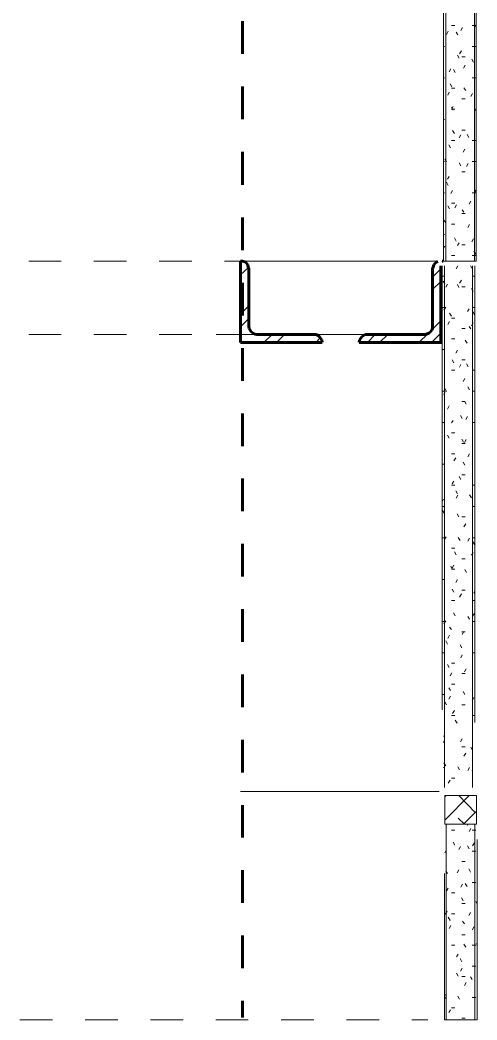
# Model space of a CAD drawing. Header units: inches. Extents: x -293 to 39679, y -468 to 488.
# Drawn here: x 474.9 to 489.24, y 389.05 to 420.4 of the extents above; entities that cross this region are included whole.
import ezdxf

# ---------------------------------------------------------------- set-up
doc = ezdxf.new("R2010")
doc.units = ezdxf.units.IN
doc.header["$MEASUREMENT"] = 0
doc.layers.add('PDF_Geometry', color=7, linetype='Continuous')

msp = doc.modelspace()

# ---------------------------------------------------------------- linework, layer by layer
at = {"layer": 'PDF_Geometry', "lineweight": 9}
for points in [[(488.19028, 432.07997), (488.19028, 412.84482)], [(488.25795, 412.84482), (488.25795, 432.07997)], [(489.15931, 412.84482), (489.15931, 432.07997)], [(489.21258, 412.84482), (489.21258, 432.07997)], [(488.43682, 420.22566), (488.54483, 420.22566)], [(488.79027, 420.17007), (488.73559, 420.0744)], [(489.09032, 420.22566), (489.19969, 420.22566)], [(489.2135, 420.25235), (489.18615, 420.19766)], [(488.33988, 420.04777), (488.28523, 419.95215)], [(488.6403, 419.93913), (488.58567, 420.02109)], [(488.19008, 419.57023), (488.21737, 419.57023)], [(489.09046, 419.57023), (489.19959, 419.57023)], [(488.6812, 419.20189), (488.62663, 419.29739)], [(488.74941, 419.43381), (488.69484, 419.33832)], [(488.76305, 419.24282), (488.87218, 419.24282)], [(489.13138, 419.07912), (489.07682, 419.17461)], [(488.422, 418.87449), (488.36743, 418.77899)], [(488.55842, 418.75171), (488.50385, 418.8472)], [(488.87218, 418.98362), (488.81762, 418.88813)], [(488.19008, 418.588), (488.21737, 418.588)], [(489.09046, 418.588), (489.19959, 418.588)], [(488.44928, 418.30152), (488.39471, 418.39701)], [(488.43564, 418.26059), (488.54477, 418.26059)], [(488.88583, 418.19238), (488.83126, 418.27423)], [(488.36743, 418.13781), (488.3265, 418.04232)], [(488.76305, 417.93318), (488.87218, 417.93318)], [(489.1041, 418.09689), (489.04953, 418.00139)], [(488.49021, 417.68763), (488.43564, 417.59213)], [(488.49021, 417.57849), (488.43564, 417.67398)], [(488.43564, 417.60577), (488.54477, 417.60577)], [(489.21324, 417.63306), (489.17231, 417.55121)], [(488.19008, 417.27836), (488.21737, 417.27836)], [(488.76305, 416.95095), (488.87218, 416.95095)], [(488.53113, 416.84182), (488.47656, 416.93731)], [(488.73576, 416.80089), (488.6812, 416.7054)], [(488.98132, 416.71904), (488.92675, 416.81453)], [(488.40835, 416.39163), (488.35379, 416.48712)], [(488.43564, 416.62355), (488.54477, 416.62355)], [(488.85854, 416.3507), (488.80397, 416.25521)], [(489.09046, 416.62355), (489.19959, 416.62355)], [(488.28558, 415.95508), (488.23101, 416.03694)], [(488.19008, 415.96873), (488.21737, 415.96873)], [(488.73576, 415.83231), (488.6812, 415.9278)], [(488.96768, 415.90052), (488.91311, 415.80502)], [(489.09046, 415.96873), (489.19959, 415.96873)], [(488.36743, 415.49125), (488.31286, 415.4094)], [(488.76305, 415.64132), (488.87218, 415.64132)], [(488.34014, 415.21841), (488.28558, 415.31391)], [(489.21324, 415.00014), (489.17231, 415.06835)], [(488.19008, 414.9865), (488.21737, 414.9865)], [(488.47656, 415.05471), (488.422, 414.95921)], [(489.09046, 414.9865), (489.19959, 414.9865)], [(488.38107, 414.48174), (488.3265, 414.57724)], [(488.43564, 414.65909), (488.54477, 414.65909)], [(488.59934, 414.60452), (488.54477, 414.50903)], [(488.83126, 414.3726), (488.77669, 414.45446)], [(489.04953, 414.7273), (488.99496, 414.6318)], [(488.25829, 414.0452), (488.20372, 414.12705)], [(488.76305, 414.33168), (488.87218, 414.33168)], [(488.43564, 414.00427), (488.54477, 414.00427)], [(489.0086, 413.99063), (488.95404, 413.89513)], [(488.19008, 413.67686), (488.21737, 413.67686)], [(488.5857, 413.47223), (488.53113, 413.56772)], [(489.13138, 413.54044), (489.07682, 413.44494)], [(488.23101, 413.30852), (488.19008, 413.24031)], [(488.6812, 413.41766), (488.62663, 413.33581)], [(488.76305, 413.34945), (488.87218, 413.34945)], [(488.43564, 413.02204), (488.54477, 413.02204)], [(489.09046, 413.02204), (489.19959, 413.02204)], [(489.19959, 413.06297), (489.14503, 413.15846)], [(476.19871, 412.84469), (475.17555, 412.84469)], [(478.24502, 412.84469), (477.22186, 412.84469)], [(480.29133, 412.84469), (479.26817, 412.84469)], [(481.81924, 412.84469), (481.31448, 412.84469)], [(481.81924, 412.84469), (488.01273, 412.84469)], [(488.14915, 412.84469), (488.17644, 412.84469)], [(488.19008, 412.84469), (489.21324, 412.84469)], [(488.20372, 412.84469), (488.20372, 412.83105)], [(476.19871, 410.53919), (475.17555, 410.53919)], [(478.24502, 410.53919), (477.22186, 410.53919)], [(480.29133, 410.53919), (479.26817, 410.53919)], [(481.05528, 410.53919), (487.58983, 410.53919)], [(481.81924, 410.53919), (481.31448, 410.53919)], [(488.10823, 410.53919), (488.14915, 410.53919)]]:
    msp.add_lwpolyline(points, dxfattribs=at)
at = {"layer": 'PDF_Geometry', "lineweight": 60}
for points in [[(481.88759, 420.36131), (481.88759, 419.33806)], [(481.88745, 418.31516), (481.88745, 417.29201)], [(481.88745, 416.26885), (481.88745, 415.23205)], [(481.88745, 414.2089), (481.88745, 413.18575)], [(481.81924, 412.84469), (481.81924, 410.29363)], [(481.88745, 412.84469), (481.81924, 412.84469)], [(481.95566, 412.81741), (481.88745, 412.84469)], [(482.01023, 412.77648), (481.95566, 412.81741)], [(482.05115, 412.72192), (482.01023, 412.77648)], [(482.0648, 412.6537), (482.05115, 412.72192)], [(482.07844, 412.59914), (482.0648, 412.6537)], [(482.07844, 410.79838), (482.07844, 412.59914)], [(487.86267, 412.6537), (487.84903, 412.59914)], [(487.84903, 412.59914), (487.84903, 410.79838)], [(487.88996, 412.72192), (487.86267, 412.6537)], [(487.93088, 412.77648), (487.88996, 412.72192)], [(487.98545, 412.81741), (487.93088, 412.77648)], [(488.01273, 412.83105), (487.98545, 412.81741)], [(488.10823, 410.29363), (488.10823, 412.69463)], [(481.88745, 412.16259), (481.88745, 411.13944)], [(482.09208, 410.73017), (482.07844, 410.79838)], [(482.11936, 410.67561), (482.09208, 410.73017)], [(482.16029, 410.62104), (482.11936, 410.67561)], [(487.82175, 410.67561), (487.78082, 410.62104)], [(487.84903, 410.73017), (487.82175, 410.67561)], [(487.84903, 410.79838), (487.84903, 410.73017)], [(482.21486, 410.58011), (482.16029, 410.62104)], [(482.26943, 410.55283), (482.21486, 410.58011)], [(482.33764, 410.53919), (482.26943, 410.55283)], [(484.12475, 410.53919), (482.33764, 410.53919)], [(484.19296, 410.53919), (484.12475, 410.53919)], [(484.26117, 410.5119), (484.19296, 410.53919)], [(484.30209, 410.47098), (484.26117, 410.5119)], [(484.34302, 410.41641), (484.30209, 410.47098)], [(484.3703, 410.36184), (484.34302, 410.41641)], [(484.38395, 410.29363), (484.3703, 410.36184)], [(485.55716, 410.36184), (485.54352, 410.29363)], [(485.58445, 410.41641), (485.55716, 410.36184)], [(485.62537, 410.47098), (485.58445, 410.41641)], [(485.67994, 410.5119), (485.62537, 410.47098)], [(485.73451, 410.53919), (485.67994, 410.5119)], [(485.80272, 410.53919), (485.73451, 410.53919)], [(487.58983, 410.53919), (485.80272, 410.53919)], [(487.65804, 410.55283), (487.58983, 410.53919)], [(487.72625, 410.58011), (487.65804, 410.55283)], [(487.78082, 410.62104), (487.72625, 410.58011)], [(481.81924, 410.29363), (484.38395, 410.29363)], [(481.88745, 410.11628), (481.88745, 409.09313)], [(485.54352, 410.29363), (488.10823, 410.29363)], [(481.88745, 408.06997), (481.88745, 407.04682)], [(481.88745, 406.02366), (481.88745, 405.00051)], [(481.88745, 403.97735), (481.88745, 402.9542)], [(481.88745, 401.93104), (481.88745, 400.90789)], [(481.88745, 399.88473), (481.88745, 398.86158)], [(481.88745, 397.83843), (481.88745, 396.81527)], [(481.88745, 395.79212), (481.88745, 394.76896)], [(481.88745, 393.74581), (481.88745, 392.72265)], [(481.88745, 391.6995), (481.88745, 390.67634)], [(481.88745, 389.65319), (481.88745, 389.13479)]]:
    msp.add_lwpolyline(points, dxfattribs=at)
at = {"layer": 'PDF_Geometry', "color": 250, "lineweight": 9, "true_color": 0x191919}
for points in [[(481.81924, 412.80377), (481.86016, 412.84469)], [(481.81924, 412.40815), (482.07844, 412.6537)], [(487.84903, 412.33994), (488.10823, 412.59914)], [(487.84903, 411.95796), (488.10823, 412.20352)], [(481.81924, 411.18036), (482.07844, 411.43956)], [(481.81924, 410.78474), (482.07844, 411.04394)], [(487.83539, 410.70289), (488.10823, 410.97573)], [(482.55591, 410.29363), (482.81511, 410.53919)], [(482.95153, 410.29363), (483.19709, 410.53919)], [(484.17931, 410.29363), (484.32938, 410.44369)], [(485.80272, 410.29363), (486.04828, 410.53919)], [(486.1847, 410.29363), (486.4439, 410.53919)], [(487.41248, 410.29363), (487.69897, 410.56647)], [(487.8081, 410.29363), (488.10823, 410.58011)]]:
    msp.add_lwpolyline(points, dxfattribs=at)
at = {"layer": 'PDF_Geometry', "color": 253, "lineweight": 9, "true_color": 0xb1b1b1}
for points in [[(488.10823, 412.59914), (488.14915, 412.64006)], [(488.10823, 412.20352), (488.14915, 412.24444)], [(488.10823, 410.97573), (488.14915, 411.01666)], [(488.10823, 410.58011), (488.14915, 410.62104)], [(488.23101, 396.05132), (488.27193, 396.09224)], [(488.23101, 395.31464), (488.99496, 396.09224)], [(489.18595, 395.5602), (488.66755, 396.09224)], [(488.8449, 395.19187), (488.65391, 395.38285)], [(488.81762, 395.19187), (489.22688, 395.60113)]]:
    msp.add_lwpolyline(points, dxfattribs=at)
at = {"layer": 'PDF_Geometry', "color": 253, "lineweight": 60, "true_color": 0xa9a9a9}
for points in [[(488.17644, 412.84469), (488.14915, 412.84469)], [(488.17644, 412.83105), (488.17644, 412.84469)], [(487.58983, 410.53919), (485.87093, 410.53919)], [(485.61173, 410.29363), (488.14915, 410.29363)]]:
    msp.add_lwpolyline(points, dxfattribs=at)
at = {"layer": 'PDF_Geometry', "color": 253, "lineweight": 9, "true_color": 0xa9a9a9}
for points in [[(488.14915, 412.69463), (488.14915, 398.77973)], [(488.21737, 396.3378), (488.21737, 412.69463)], [(488.64027, 412.69463), (488.5857, 412.59914)], [(489.07682, 412.62642), (489.03589, 412.69463)], [(489.1041, 396.3378), (489.1041, 412.69463)], [(489.17231, 398.38411), (489.17231, 412.69463)], [(488.14915, 412.36722), (488.21737, 412.36722)], [(488.74941, 412.24444), (488.69484, 412.14895)], [(489.09046, 412.36722), (489.17231, 412.36722)], [(488.23101, 412.13531), (488.17644, 412.21716)], [(488.31286, 412.12166), (488.25829, 412.02617)], [(488.66755, 412.01253), (488.62663, 412.10802)], [(488.76305, 412.03981), (488.87218, 412.03981)], [(489.11774, 411.88975), (489.06317, 411.98524)], [(488.14915, 411.38499), (488.21737, 411.38499)], [(488.25829, 411.39864), (488.20372, 411.30314)], [(488.99496, 411.34407), (488.94039, 411.26221)], [(489.09046, 411.38499), (489.17231, 411.38499)], [(488.43564, 411.11215), (488.38107, 411.20765)], [(488.43564, 411.05758), (488.54477, 411.05758)], [(489.15867, 411.15308), (489.11774, 411.24857)], [(488.38107, 410.94845), (488.3265, 410.85295)], [(488.76305, 410.73017), (488.87218, 410.73017)], [(489.04953, 410.71653), (488.99496, 410.79838)], [(489.11774, 410.90752), (489.06317, 410.81203)], [(488.43564, 410.40276), (488.54477, 410.40276)], [(488.92675, 410.26634), (488.87218, 410.36184)], [(488.14915, 410.07536), (488.21737, 410.07536)], [(488.62663, 410.04807), (488.57206, 409.95258)], [(488.51749, 409.65245), (488.46292, 409.74795)], [(488.76305, 409.74795), (488.87218, 409.74795)], [(488.43564, 409.42054), (488.54477, 409.42054)], [(488.73576, 409.59788), (488.69484, 409.51603)], [(488.96768, 409.52967), (488.91311, 409.62517)], [(489.09046, 409.42054), (489.17231, 409.42054)], [(488.85854, 409.16134), (488.80397, 409.06584)], [(488.28558, 408.75208), (488.23101, 408.84757)], [(489.0086, 408.80664), (488.95404, 408.90214)], [(488.14915, 408.76572), (488.21737, 408.76572)], [(488.24465, 408.75208), (488.20372, 408.65658)], [(489.09046, 408.76572), (489.17231, 408.76572)], [(488.36743, 408.30189), (488.31286, 408.20639)], [(488.76305, 408.43831), (488.87218, 408.43831)], [(488.89947, 408.35646), (488.8449, 408.45195)], [(488.49021, 407.8517), (488.43564, 407.76985)], [(488.77669, 407.90627), (488.72212, 408.00176)], [(488.94039, 407.97448), (488.88583, 407.87898)], [(489.17231, 407.86534), (489.17231, 407.87898)], [(488.14915, 407.78349), (488.21737, 407.78349)], [(489.09046, 407.78349), (489.17231, 407.78349)], [(488.36743, 407.29237), (488.31286, 407.38787)], [(488.43564, 407.45608), (488.54477, 407.45608)], [(488.81762, 407.1696), (488.76305, 407.26509)], [(488.89947, 407.25145), (488.8449, 407.15595)], [(488.76305, 407.12867), (488.87218, 407.12867)], [(488.43564, 406.80126), (488.54477, 406.80126)], [(488.57206, 406.67848), (488.51749, 406.58299)], [(489.0086, 406.80126), (488.95404, 406.70577)], [(488.14915, 406.47385), (488.21737, 406.47385)], [(488.85854, 406.44657), (488.80397, 406.54206)], [(488.73576, 405.99638), (488.6812, 406.09187)], [(488.76305, 406.14644), (488.87218, 406.14644)], [(488.43564, 405.81903), (488.54477, 405.81903)], [(488.51749, 405.94181), (488.46292, 405.85996)], [(489.09046, 405.81903), (489.17231, 405.81903)], [(488.19008, 405.38249), (488.14915, 405.30063)], [(488.62663, 405.54619), (488.57206, 405.64168)], [(488.64027, 405.50526), (488.5857, 405.40977)], [(489.06317, 405.42341), (489.0086, 405.51891)], [(488.14915, 405.15057), (488.21737, 405.15057)], [(488.21737, 404.9323), (488.1628, 405.02779)], [(489.09046, 405.15057), (489.17231, 405.15057)], [(488.66755, 404.82316), (488.61298, 404.91866)], [(488.76305, 404.82316), (488.87218, 404.82316)], [(488.14915, 404.64581), (488.14915, 404.64581)], [(488.88583, 404.60489), (488.83126, 404.50939)], [(488.14915, 404.16834), (488.21737, 404.16834)], [(488.27193, 404.19563), (488.21737, 404.11377)], [(488.70848, 404.08649), (488.65391, 404.18198)], [(489.0086, 404.1547), (488.95404, 404.05921)], [(489.09046, 404.16834), (489.17231, 404.16834)], [(488.43564, 403.84093), (488.54477, 403.84093)], [(489.15867, 403.96371), (489.1041, 404.05921)], [(488.5857, 403.6363), (488.53113, 403.7318)], [(488.76305, 403.51352), (488.87218, 403.51352)], [(489.11774, 403.70451), (489.06317, 403.62266)], [(488.46292, 403.18611), (488.422, 403.28161)], [(488.43564, 403.18611), (488.54477, 403.18611)], [(488.51749, 403.30889), (488.46292, 403.2134)], [(488.91311, 403.07698), (488.85854, 403.17247)], [(488.14915, 402.8587), (488.21737, 402.8587)], [(488.62663, 402.8587), (488.57206, 402.76321)], [(488.51749, 402.46308), (488.46292, 402.55858)], [(488.76305, 402.53129), (488.87218, 402.53129)], [(488.74941, 402.40852), (488.69484, 402.31302)], [(489.17231, 402.49037), (489.14503, 402.4358)], [(488.43564, 402.20389), (488.54477, 402.20389)], [(489.09046, 402.20389), (489.17231, 402.20389)], [(488.55842, 401.72641), (488.50385, 401.82191)], [(489.0086, 401.61728), (488.95404, 401.69913)], [(489.15867, 401.79462), (489.1041, 401.71277)], [(488.14915, 401.54907), (488.21737, 401.54907)], [(488.25829, 401.56271), (488.20372, 401.46721)], [(488.43564, 401.28987), (488.38107, 401.37172)], [(489.09046, 401.54907), (489.17231, 401.54907)], [(488.38107, 401.11252), (488.3265, 401.01703)], [(488.76305, 401.22166), (488.87218, 401.22166)], [(488.83126, 401.2353), (488.77669, 401.1398)], [(488.31286, 400.83968), (488.25829, 400.93517)], [(488.76305, 400.7169), (488.70848, 400.81239)], [(488.14915, 400.56684), (488.21737, 400.56684)], [(488.77669, 400.49863), (488.73576, 400.40313)], [(489.09046, 400.56684), (489.17231, 400.56684)], [(488.36743, 400.10301), (488.31286, 400.1985)], [(488.43564, 400.23943), (488.54477, 400.23943)], [(488.89947, 400.06208), (488.8449, 399.96659)], [(488.44928, 399.9393), (488.39471, 399.84381)], [(488.76305, 399.91202), (488.87218, 399.91202)], [(488.40835, 399.37998), (488.35379, 399.46183)], [(488.43564, 399.58461), (488.54477, 399.58461)], [(488.14915, 399.2572), (488.21737, 399.2572)], [(488.40835, 399.20263), (488.35379, 399.10714)], [(488.85854, 399.2572), (488.80397, 399.35269)], [(489.14503, 399.16171), (489.09046, 399.06621)], [(488.28558, 398.92979), (488.23101, 399.02528)], [(488.76305, 398.92979), (488.87218, 398.92979)], [(488.43564, 398.60238), (488.54477, 398.60238)], [(488.53113, 398.75244), (488.47656, 398.65695)], [(488.61298, 398.35682), (488.55842, 398.45232)], [(489.09046, 398.60238), (489.17231, 398.60238)], [(488.19008, 397.94756), (488.21737, 397.94756)], [(488.77669, 397.86571), (488.72212, 397.77022)], [(489.09046, 397.94756), (489.1041, 397.94756)], [(488.20372, 397.74293), (488.19008, 397.78386)], [(488.76305, 397.62015), (488.87218, 397.62015)], [(489.1041, 397.51102), (489.04953, 397.60651)], [(488.88583, 397.41552), (488.83126, 397.32003)], [(488.19008, 396.96533), (488.21737, 396.96533)], [(488.25829, 397.0199), (488.20372, 397.1154)], [(488.69484, 396.89712), (488.64027, 396.99262)], [(489.0086, 396.96533), (488.95404, 396.86984)], [(489.09046, 396.96533), (489.1041, 396.96533)], [(488.39471, 396.56971), (488.34014, 396.47422)], [(488.43564, 396.63792), (488.54477, 396.63792)], [(489.1041, 396.84255), (489.09046, 396.86984)], [(481.81924, 396.21502), (488.05366, 396.21502)], [(489.22688, 395.19187), (488.23101, 395.19187)], [(488.27193, 389.05294), (488.27193, 395.19187)], [(488.43564, 395.00088), (488.54477, 395.00088)], [(488.95404, 395.15094), (488.92675, 395.19187)], [(489.04953, 395.05544), (488.99496, 394.95995)], [(489.09046, 395.00088), (489.19959, 395.00088)], [(489.17231, 389.05294), (489.17231, 395.19187)], [(489.24052, 389.05294), (489.24052, 394.71439)], [(488.27193, 394.37334), (488.23101, 394.29149)], [(488.54477, 394.53705), (488.49021, 394.63254)], [(488.72212, 394.49612), (488.66755, 394.40063)], [(488.99496, 394.41427), (488.94039, 394.50976)], [(489.15867, 394.60526), (489.1041, 394.50976)], [(489.09046, 394.34606), (489.19959, 394.34606)], [(488.66755, 393.75945), (488.61298, 393.66395)], [(488.76305, 394.01865), (488.87218, 394.01865)], [(489.03589, 393.69124), (488.98132, 393.78673)], [(488.21737, 393.65031), (488.21737, 389.05294)], [(488.31286, 393.65031), (488.25829, 393.73216)], [(488.21737, 393.36383), (488.21737, 393.36383)], [(488.34014, 393.18648), (488.28558, 393.10463)], [(488.79033, 393.30926), (488.73576, 393.21377)], [(488.92675, 393.24105), (488.87218, 393.33654)], [(489.09046, 393.36383), (489.19959, 393.36383)], [(488.43564, 393.03642), (488.54477, 393.03642)], [(488.80397, 392.79086), (488.74941, 392.88636)], [(488.76305, 392.70901), (488.87218, 392.70901)], [(489.24052, 392.69537), (489.19959, 392.76358)], [(488.29922, 392.46345), (488.24465, 392.36796)], [(488.39471, 392.17697), (488.34014, 392.27246)], [(488.43564, 392.3816), (488.54477, 392.3816)], [(489.03589, 392.42253), (488.98132, 392.32703)], [(488.21737, 392.05419), (488.21737, 392.05419)], [(488.422, 392.01326), (488.36743, 391.91777)], [(488.8449, 392.06783), (488.79033, 392.14969)], [(489.14503, 391.97234), (489.1041, 391.87684)], [(488.76305, 391.72678), (488.87218, 391.72678)], [(488.43564, 391.39937), (488.54477, 391.39937)], [(488.88583, 391.33116), (488.83126, 391.42666)], [(489.09046, 391.39937), (489.19959, 391.39937)], [(489.24052, 391.45394), (489.21324, 391.42666)], [(488.65391, 391.11289), (488.59934, 391.03104)], [(488.76305, 390.88097), (488.70848, 390.97647)], [(488.21737, 390.74455), (488.21737, 390.74455)], [(488.77669, 390.67634), (488.72212, 390.58085)], [(489.09046, 390.74455), (489.19959, 390.74455)], [(488.65391, 390.43079), (488.59934, 390.52628)], [(488.76305, 390.41714), (488.87218, 390.41714)], [(489.09046, 390.32165), (489.03589, 390.4035)], [(488.89947, 390.22615), (488.8449, 390.13066)], [(488.24465, 389.83053), (488.21737, 389.8851)], [(488.21737, 389.76232), (488.21737, 389.76232)], [(488.28558, 389.81689), (488.23101, 389.7214)], [(488.69484, 389.70776), (488.64027, 389.80325)], [(489.09046, 389.76232), (489.19959, 389.76232)], [(488.40835, 389.3667), (488.35379, 389.28485)], [(488.43564, 389.43491), (488.54477, 389.43491)], [(474.90271, 389.05294), (475.92587, 389.05294)], [(476.94902, 389.05294), (477.97218, 389.05294)], [(478.99533, 389.05294), (480.01849, 389.05294)], [(481.04164, 389.05294), (482.0648, 389.05294)], [(483.10159, 389.05294), (484.12475, 389.05294)], [(485.1479, 389.05294), (486.17106, 389.05294)], [(487.19421, 389.05294), (487.69897, 389.05294)], [(488.21737, 389.05294), (489.24052, 389.05294)], [(488.69484, 389.05294), (488.6812, 389.06658)], [(488.76305, 389.10751), (488.87218, 389.10751)]]:
    msp.add_lwpolyline(points, dxfattribs=at)
at = {"layer": 'PDF_Geometry', "lineweight": 30}
msp.add_lwpolyline([(488.72212, 412.84469), (488.72212, 412.83105)], dxfattribs=at)
at = {"layer": 'PDF_Geometry', "color": 253, "lineweight": 18, "true_color": 0xa9a9a9}
for points in [[(489.22688, 396.09224), (488.23101, 396.09224)], [(488.23101, 396.09224), (488.23101, 395.19187)], [(489.22688, 395.19187), (489.22688, 396.09224)], [(488.23101, 395.19187), (489.22688, 395.19187)]]:
    msp.add_lwpolyline(points, dxfattribs=at)

doc.saveas('drawing.dxf')
